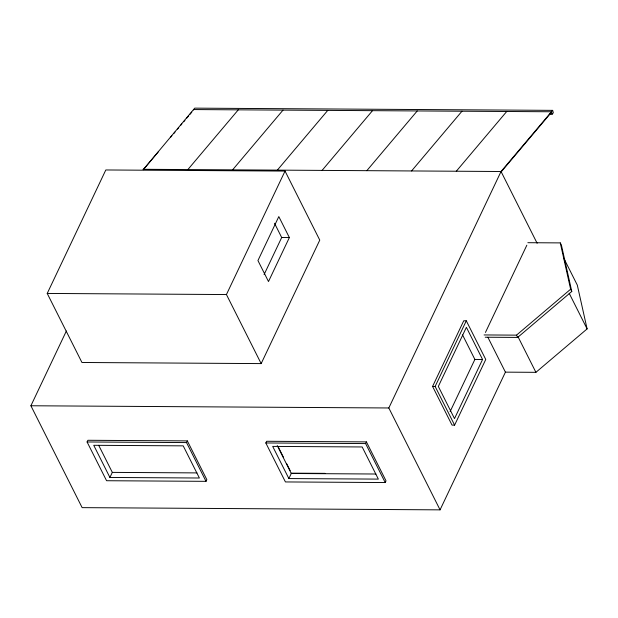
<?xml version="1.0" encoding="UTF-8"?>
<svg xmlns="http://www.w3.org/2000/svg" width="618" height="618" viewBox="0 0 618 618"><rect width="100%" height="100%" fill="white"/><g stroke="black" fill="none" stroke-linecap="round" stroke-linejoin="round"><path stroke-width="0.93" d="M47.223 293.442L105.817 169.965L285.037 171.07L319.769 240.124L261.167 363.6L81.947 362.488L47.223 293.442L226.435 294.547L261.167 363.6M487.88 337.266L505.416 372.144L440.062 509.858L82.14 507.641L30.9 405.763L66.381 330.993M87.084 441.97L87.887 440.279L187.347 440.897L206.837 479.645L206.033 481.337L106.574 480.727L87.084 441.97L186.543 442.588L206.033 481.337M109.904 477.459L93.735 445.3L183.214 445.856L199.39 478.008L109.904 477.459L112.314 472.384L98.695 445.308M226.435 294.547L285.037 171.07M264.087 274.601L281.684 237.521L274.508 223.252M186.543 442.588L187.347 440.897M289.363 237.567L268.49 281.545L257.938 260.564L278.811 216.586L289.363 237.567L281.684 237.521M265.825 442.967L266.628 441.275L366.42 441.893L386.018 480.858L385.215 482.55L285.431 481.94L265.825 442.967L365.617 443.585L385.215 482.55M288.869 478.564L272.692 446.405L362.179 446.961L378.347 479.112L288.869 478.564L291.433 473.149L325.114 473.357M365.617 443.585L366.42 441.893M440.062 509.858L388.822 407.973L501.043 171.503L552.654 110.359L553.334 112.793L552.137 114.206L549.247 114.191M432.577 386.428L463.739 320.781L466.296 320.796L485.756 359.483L454.601 425.13L452.044 425.114L432.577 386.428L435.142 386.443L454.601 425.13M435.142 386.443L466.296 320.796M485.447 332.438L526.845 245.207M450.128 411.596L474.879 359.437L462.542 334.894M482.565 359.483L454.508 418.602L438.332 386.443L466.389 327.324L482.565 359.483L474.879 359.437M158.216 151.958L143.291 169.633L194.732 108.142L552.654 110.359M170.645 137.219L171.889 135.751M173.758 133.542L175.002 132.067M177.482 129.116L178.726 127.648M180.595 125.439L181.839 123.963M183.701 121.754L184.944 120.278M186.814 118.069L188.675 115.86M189.919 114.384L191.789 112.175M187.864 169.571L238.278 109.834M232.6 169.85L283.021 110.112M277.343 170.128L327.756 110.39M322.086 170.398L372.499 110.668M366.822 170.676L417.235 110.946M411.565 170.954L461.978 111.217M456.3 171.232L506.721 111.495M551.573 112.175L501.159 171.912L501.043 171.503L143.121 169.293L143.237 169.703M484.087 334.941L516.501 335.141L570.63 289.216L560.279 242.897L527.857 242.696M485.23 337.219L517.652 337.42L571.781 291.495L561.422 245.176L560.279 242.897M505.416 372.144L535.914 372.33L587.1 328.907L577.305 285.099L564.041 258.733M30.9 405.763L388.822 407.973M112.314 472.384L196.987 472.901M375.945 474.014L291.279 473.488L277.235 445.563M570.63 289.216L571.781 291.495M569.132 293.179L587.1 328.907M501.043 171.503L537.135 243.268M517.938 336.601L535.914 372.33M516.501 335.141L517.652 337.42M278.672 447.764L283.353 457.073M286.752 463.84L290.159 470.607M552.137 114.206L551.457 111.773L193.534 109.564L193.65 109.965"/></g></svg>
